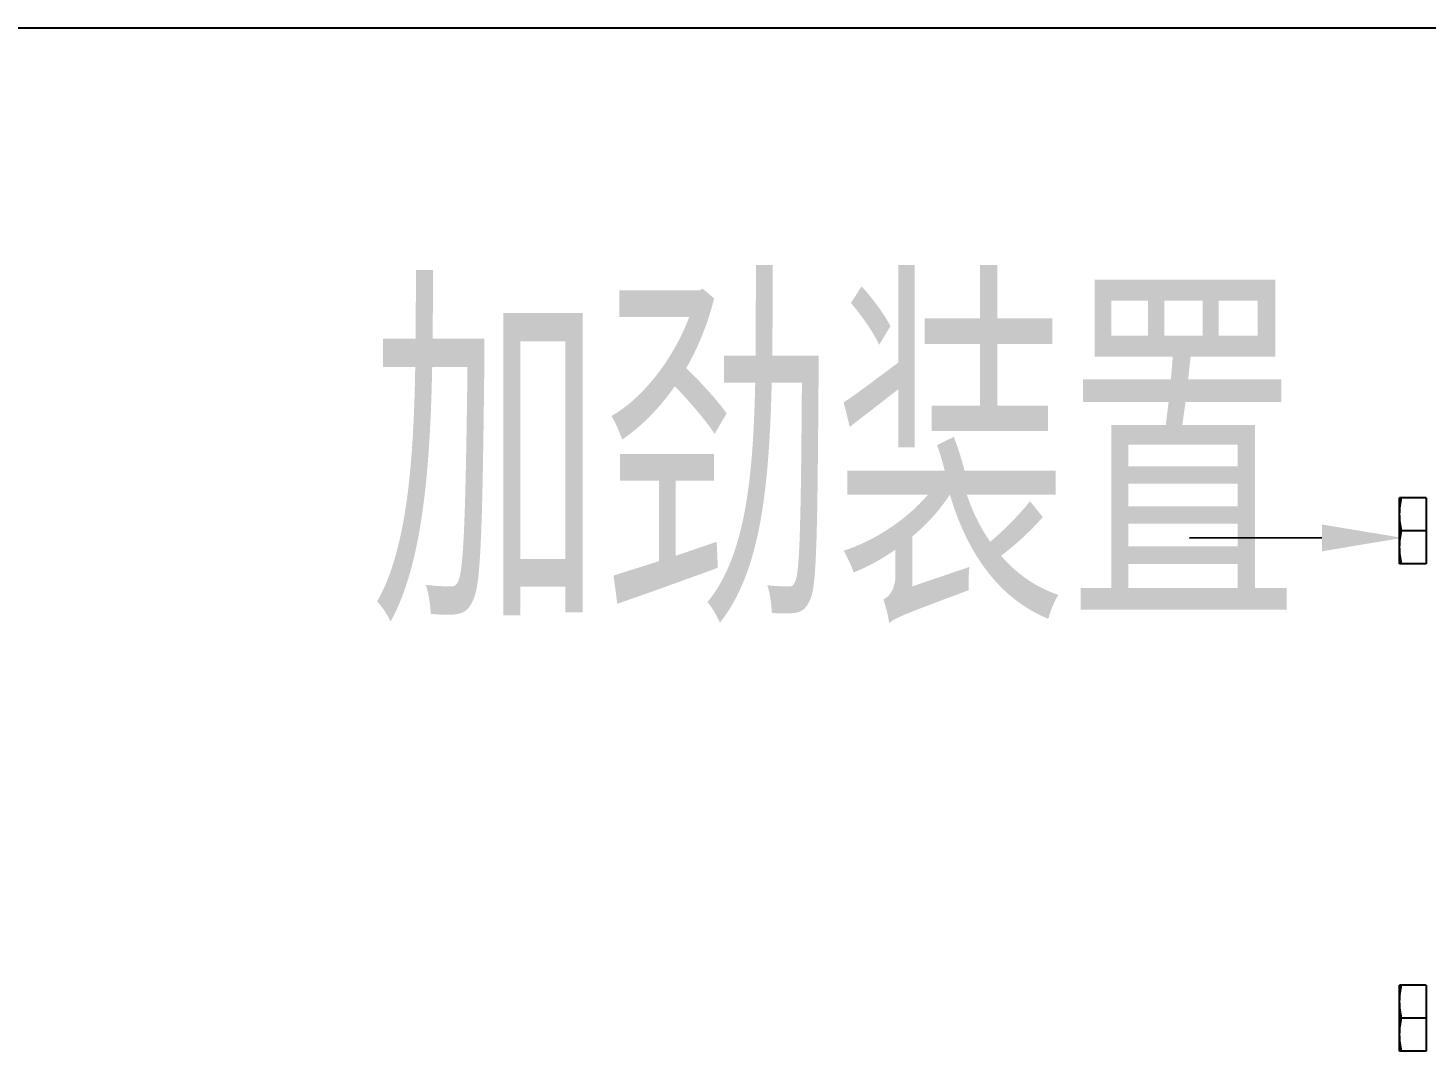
# Model space of a CAD drawing. Extents: x -427546 to -314919, y 698702 to 968782.
# Drawn here: x -416236 to -414502, y 894992 to 896260 of the extents above; entities that cross this region are included whole.
import ezdxf

# ---------------------------------------------------------------- set-up
doc = ezdxf.new("R2010")
doc.units = 0
doc.header["$LTSCALE"] = 1000
doc.header["$MEASUREMENT"] = 0
doc.layers.get('0').update_dxf_attribs({"linetype": 'CONTINUOUS'})
doc.layers.add('BZ', color=2, linetype='CONTINUOUS')
doc.styles.get("Standard").update_dxf_attribs({"font": 'GBENOR', "bigfont": 'GBCBIG'})

msp = doc.modelspace()

# ---------------------------------------------------------------- linework, layer by layer
for p, q in [((-414534.9, 895596.1), (-414534.9, 895677.9)), ((-414502.2, 895677.9), (-414534.9, 895677.9)), ((-414502.2, 895677.9), (-414502.2, 895596.1)), ((-414502.2, 895637), (-414532.6, 895637)), ((-414502.2, 895596.1), (-414534.9, 895596.1)), ((-414534.9, 894991.7), (-414534.9, 895073.5)), ((-414502.2, 895073.5), (-414534.9, 895073.5)), ((-414502.2, 895073.5), (-414502.2, 894991.7)), ((-414502.2, 895032.6), (-414532.6, 895032.6)), ((-414502.2, 894991.7), (-414534.9, 894991.7))]:
    msp.add_line(p, q)
msp.add_lwpolyline([(-414631.4, 895628), (-414795.5, 895627.9)])
for points in [[(-414534.9, 895657.4), (-414534.9, 895664.3), (-414534, 895671.1), (-414532.6, 895677.9)], [(-414532.6, 895637), (-414534, 895643.7), (-414534.9, 895650.6), (-414534.9, 895657.4)], [(-414534.9, 895616.5), (-414534.9, 895623.4), (-414534, 895630.3), (-414532.6, 895637)], [(-414532.6, 895596.1), (-414534, 895602.8), (-414534.9, 895609.7), (-414534.9, 895616.5)], [(-414534.9, 895053), (-414534.9, 895059.9), (-414534, 895066.8), (-414532.6, 895073.5)], [(-414532.6, 895032.6), (-414534, 895039.3), (-414534.9, 895046.2), (-414534.9, 895053)], [(-414534.9, 895012.2), (-414534.9, 895019), (-414534, 895025.9), (-414532.6, 895032.6)], [(-414532.6, 894991.7), (-414534, 894998.4), (-414534.9, 895005.3), (-414534.9, 895012.2)]]:
    msp.add_open_spline(points, degree=3)
msp.add_solid([(-414631.4, 895644.7), (-414531.4, 895628.1), (-414631.3, 895611.4)])
at = {"layer": 'BZ'}
msp.add_line((-420790, 896260.4), (-411355, 896260.4), dxfattribs=at)

# ---------------------------------------------------------------- texts
msp.add_text('加劲装置', height=400, rotation=360).set_placement((-415811, 895524.8))

doc.saveas('drawing.dxf')
